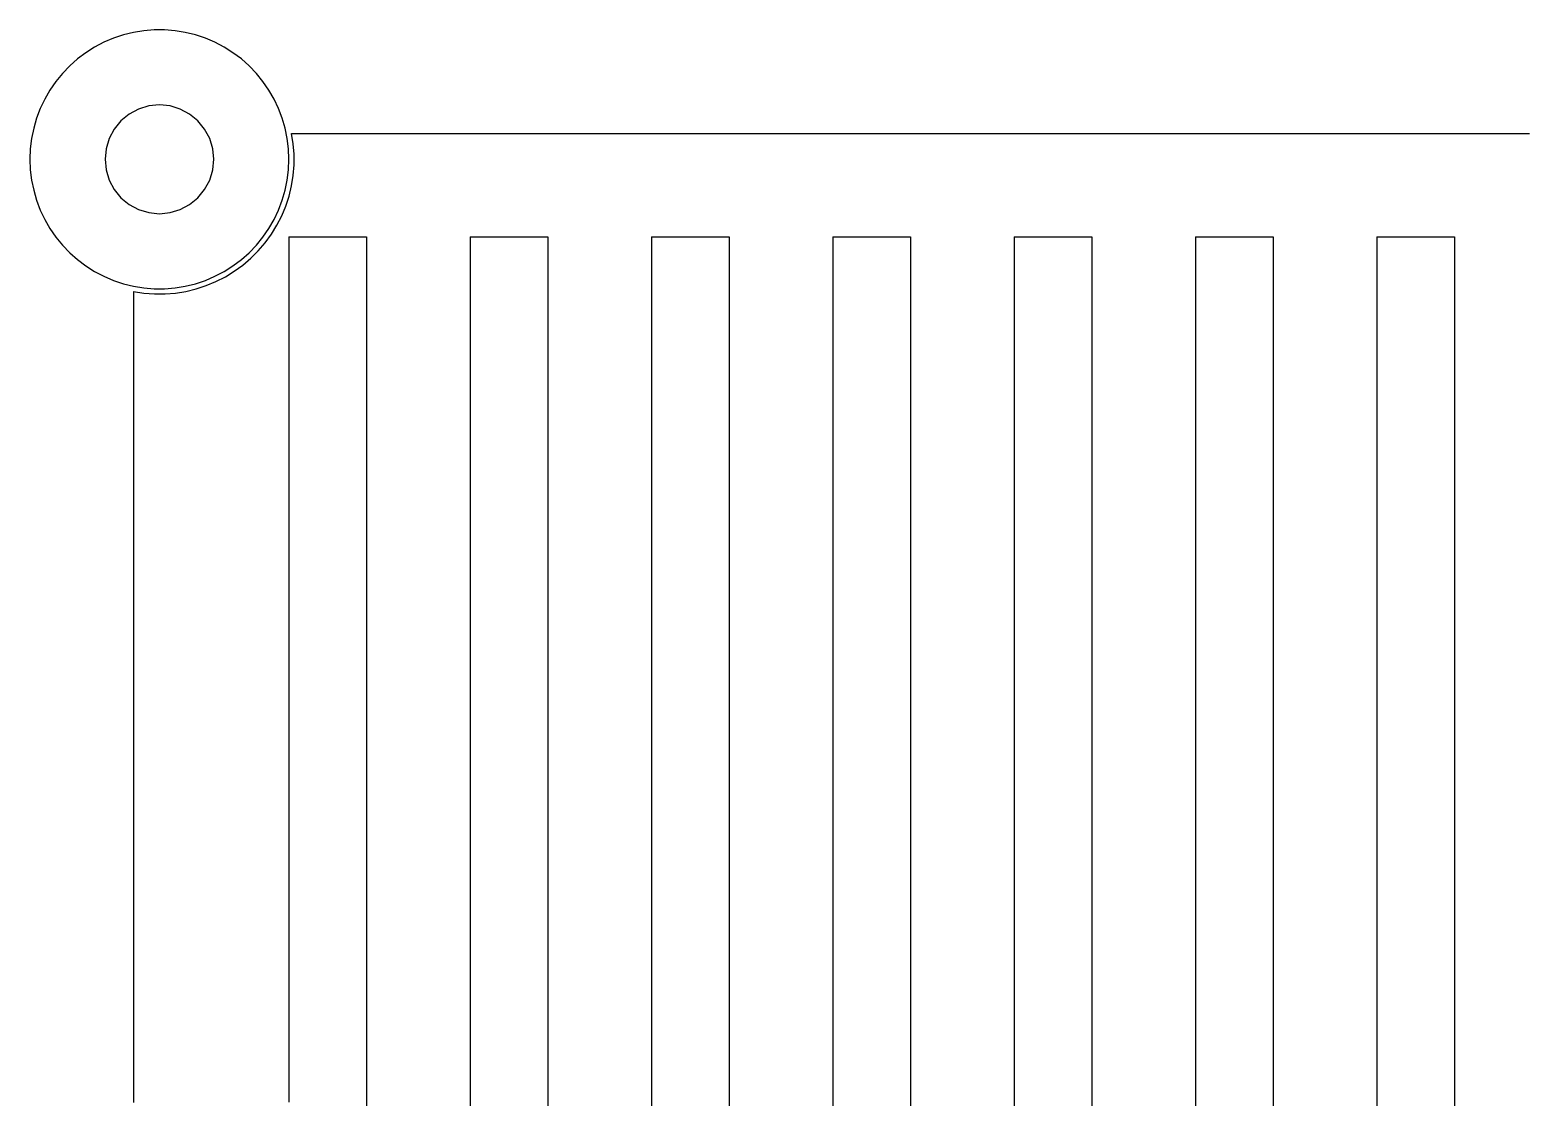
# Model space of a CAD drawing. Header units: metres. Extents: x -65 to 62, y -60 to 37.
# Drawn here: x 0 to 28.86, y -11.6 to 9 of the extents above; entities that cross this region are included whole.
import ezdxf

# ---------------------------------------------------------------- set-up
doc = ezdxf.new("R2010")
doc.units = ezdxf.units.M
doc.layers.add('AL_Z1.6', color=7, linetype='Continuous')

msp = doc.modelspace()

# ---------------------------------------------------------------- linework, layer by layer
at = {"layer": 'AL_Z1.6'}
for points in [[(5, 6.5), (4.99189, 6.70117), (4.96763, 6.90103), (4.92735, 7.09829), (4.87134, 7.29167), (4.79995, 7.47992), (4.71364, 7.66181), (4.61298, 7.83616), (4.49861, 8.00186), (4.37128, 8.15781), (4.23181, 8.30301), (4.08111, 8.43651), (3.92016, 8.55746), (3.75, 8.66506), (3.57173, 8.75863), (3.38651, 8.83754), (3.19554, 8.9013), (3.00006, 8.94948), (2.80134, 8.98177), (2.60066, 8.99797), (2.39934, 8.99797), (2.19866, 8.98177), (1.99994, 8.94948), (1.80446, 8.9013), (1.61349, 8.83754), (1.42827, 8.75863), (1.25, 8.66506), (1.07984, 8.55746), (0.91889, 8.43651), (0.76819, 8.30301), (0.62872, 8.15781), (0.50139, 8.00186), (0.38702, 7.83616), (0.28636, 7.66181), (0.20005, 7.47992), (0.12866, 7.29167), (0.07265, 7.09829), (0.03237, 6.90103), (0.00811, 6.70117), (0, 6.5), (0.00811, 6.29883), (0.03237, 6.09897), (0.07265, 5.90171), (0.12866, 5.70833), (0.20005, 5.52008), (0.28636, 5.33819), (0.38702, 5.16384), (0.50139, 4.99814), (0.62872, 4.84219), (0.76819, 4.69699), (0.91889, 4.56349), (1.07984, 4.44254), (1.25, 4.33494), (1.42827, 4.24137), (1.61349, 4.16246), (1.80446, 4.0987), (1.99994, 4.05052), (2.19866, 4.01823), (2.39934, 4.00203), (2.60066, 4.00203), (2.80134, 4.01823), (3.00006, 4.05052), (3.19554, 4.0987), (3.38651, 4.16246), (3.57173, 4.24137), (3.75, 4.33494), (3.92016, 4.44254), (4.08111, 4.56349), (4.23181, 4.69699), (4.37128, 4.84219), (4.49861, 4.99814), (4.61298, 5.16384), (4.71364, 5.33819), (4.79995, 5.52008), (4.87134, 5.70833), (4.92735, 5.90171), (4.96763, 6.09897), (4.99189, 6.29883), (5, 6.5)], [(3.55, 6.5), (3.52982, 6.70484), (3.47007, 6.90182), (3.37304, 7.08335), (3.24246, 7.24246), (3.08335, 7.37304), (2.90182, 7.47007), (2.70484, 7.52982), (2.5, 7.55), (2.29516, 7.52982), (2.09818, 7.47007), (1.91665, 7.37304), (1.75754, 7.24246), (1.62696, 7.08335), (1.52993, 6.90182), (1.47018, 6.70484), (1.45, 6.5), (1.47018, 6.29516), (1.52993, 6.09818), (1.62696, 5.91665), (1.75754, 5.75754), (1.91665, 5.62696), (2.09818, 5.52993), (2.29516, 5.47018), (2.5, 5.45), (2.70484, 5.47018), (2.90182, 5.52993), (3.08335, 5.62696), (3.24246, 5.75754), (3.37304, 5.91665), (3.47007, 6.09818), (3.52982, 6.29516), (3.55, 6.5)], [(2, 3.94853), (2.20114, 3.91723), (2.40411, 3.90177), (2.60768, 3.90223), (2.81058, 3.91862), (3.01157, 3.95083), (3.20944, 3.99866), (3.40295, 4.06183), (3.59093, 4.13994), (3.77222, 4.23252), (3.94571, 4.339), (4.11034, 4.45872), (4.2651, 4.59096), (4.40904, 4.7349), (4.54128, 4.88966), (4.661, 5.05429), (4.76748, 5.22778), (4.86006, 5.40907), (4.93817, 5.59705), (5.00134, 5.79056), (5.04917, 5.98843), (5.08138, 6.18942), (5.09777, 6.39232), (5.09823, 6.59589), (5.08277, 6.79886), (5.05147, 7)], [(5.05147, 7), (5.25228, 7), (5.45308, 7), (5.65389, 7), (5.8547, 7), (6.05551, 7), (6.25631, 7), (6.45712, 7), (6.65793, 7), (6.85874, 7), (7.05954, 7), (7.26035, 7), (7.46116, 7), (7.66196, 7), (7.86277, 7), (8.06358, 7), (8.26439, 7), (8.46519, 7), (8.666, 7), (8.86681, 7), (9.06761, 7), (9.26842, 7), (9.46923, 7), (9.67004, 7), (9.87084, 7), (10.07165, 7), (10.27246, 7), (10.47327, 7), (10.67407, 7), (10.87488, 7), (11.07569, 7), (11.27649, 7), (11.4773, 7), (11.67811, 7), (11.87892, 7), (12.07972, 7), (12.28053, 7), (12.48134, 7), (12.68214, 7), (12.88295, 7), (13.08376, 7), (13.28457, 7), (13.48537, 7), (13.68618, 7), (13.88699, 7), (14.0878, 7), (14.2886, 7), (14.48941, 7), (14.69022, 7), (14.89102, 7), (15.09183, 7), (15.29264, 7), (15.49345, 7), (15.69425, 7), (15.89506, 7), (16.09587, 7), (16.29667, 7), (16.49748, 7), (16.69829, 7), (16.8991, 7), (17.0999, 7), (17.30071, 7), (17.50152, 7), (17.70233, 7), (17.90313, 7), (18.10394, 7), (18.30475, 7), (18.50555, 7), (18.70636, 7), (18.90717, 7), (19.10798, 7), (19.30878, 7), (19.50959, 7), (19.7104, 7), (19.9112, 7), (20.11201, 7), (20.31282, 7), (20.51363, 7), (20.71443, 7), (20.91524, 7), (21.11605, 7), (21.31686, 7), (21.51766, 7), (21.71847, 7), (21.91928, 7), (22.12008, 7), (22.32089, 7), (22.5217, 7), (22.72251, 7), (22.92331, 7), (23.12412, 7), (23.32493, 7), (23.52574, 7), (23.72654, 7), (23.92735, 7), (24.12816, 7), (24.32896, 7), (24.52977, 7), (24.73058, 7), (24.93139, 7), (25.13219, 7), (25.333, 7), (25.53381, 7), (25.73461, 7), (25.93542, 7), (26.13623, 7), (26.33704, 7), (26.53784, 7), (26.73865, 7), (26.93946, 7), (27.14027, 7), (27.34107, 7), (27.54188, 7), (27.74269, 7), (27.94349, 7), (28.1443, 7), (28.34511, 7), (28.54592, 7), (28.74672, 7), (28.94753, 7)], [(5, 5), (5, 4.79879), (5, 4.59757), (5, 4.39636), (5, 4.19514), (5, 3.99393), (5, 3.79271), (5, 3.5915), (5, 3.39028), (5, 3.18907), (5, 2.98785), (5, 2.78664), (5, 2.58542), (5, 2.38421), (5, 2.18299), (5, 1.98178), (5, 1.78056), (5, 1.57935), (5, 1.37813), (5, 1.17692), (5, 0.9757), (5, 0.77449), (5, 0.57328), (5, 0.37206), (5, 0.17085), (5, -0.03037), (5, -0.23158), (5, -0.4328), (5, -0.63401), (5, -0.83523), (5, -1.03644), (5, -1.23766), (5, -1.43887), (5, -1.64009), (5, -1.8413), (5, -2.04252), (5, -2.24373), (5, -2.44495), (5, -2.64616), (5, -2.84738), (5, -3.04859), (5, -3.2498), (5, -3.45102), (5, -3.65223), (5, -3.85345), (5, -4.05466), (5, -4.25588), (5, -4.45709), (5, -4.65831), (5, -4.85952), (5, -5.06074), (5, -5.26195), (5, -5.46317), (5, -5.66438), (5, -5.8656), (5, -6.06681), (5, -6.26803), (5, -6.46924), (5, -6.67046), (5, -6.87167), (5, -7.07289), (5, -7.2741), (5, -7.47531), (5, -7.67653), (5, -7.87774), (5, -8.07896), (5, -8.28017), (5, -8.48139), (5, -8.6826), (5, -8.88382), (5, -9.08503), (5, -9.28625), (5, -9.48746), (5, -9.68868), (5, -9.88989), (5, -10.09111), (5, -10.29232), (5, -10.49354), (5, -10.69475), (5, -10.89597), (5, -11.09718), (5, -11.29839), (5, -11.49961), (5, -11.70082)], [(5, 5), (5.21429, 5), (5.42857, 5), (5.64286, 5), (5.85714, 5), (6.07143, 5), (6.28571, 5), (6.5, 5)], [(6.5, 5), (6.5, 4.8), (6.5, 4.6), (6.5, 4.4), (6.5, 4.2), (6.5, 4), (6.5, 3.8), (6.5, 3.6), (6.5, 3.4), (6.5, 3.2), (6.5, 3), (6.5, 2.8), (6.5, 2.6), (6.5, 2.4), (6.5, 2.2), (6.5, 2), (6.5, 1.8), (6.5, 1.6), (6.5, 1.4), (6.5, 1.2), (6.5, 1), (6.5, 0.8), (6.5, 0.6), (6.5, 0.4), (6.5, 0.2), (6.5, 0), (6.5, -0.2), (6.5, -0.4), (6.5, -0.6), (6.5, -0.8), (6.5, -1), (6.5, -1.2), (6.5, -1.4), (6.5, -1.6), (6.5, -1.8), (6.5, -2), (6.5, -2.2), (6.5, -2.4), (6.5, -2.6), (6.5, -2.8), (6.5, -3), (6.5, -3.2), (6.5, -3.4), (6.5, -3.6), (6.5, -3.8), (6.5, -4), (6.5, -4.2), (6.5, -4.4), (6.5, -4.6), (6.5, -4.8), (6.5, -5), (6.5, -5.2), (6.5, -5.4), (6.5, -5.6), (6.5, -5.8), (6.5, -6), (6.5, -6.2), (6.5, -6.4), (6.5, -6.6), (6.5, -6.8), (6.5, -7), (6.5, -7.2), (6.5, -7.4), (6.5, -7.6), (6.5, -7.8), (6.5, -8), (6.5, -8.2), (6.5, -8.4), (6.5, -8.6), (6.5, -8.8), (6.5, -9), (6.5, -9.2), (6.5, -9.4), (6.5, -9.6), (6.5, -9.8), (6.5, -10), (6.5, -10.2), (6.5, -10.4), (6.5, -10.6), (6.5, -10.8), (6.5, -11), (6.5, -11.2), (6.5, -11.4), (6.5, -11.6), (6.5, -11.8)], [(8.5, 5), (8.71429, 5), (8.92857, 5), (9.14286, 5), (9.35714, 5), (9.57143, 5), (9.78571, 5), (10, 5)], [(8.5, 5), (8.5, 4.8), (8.5, 4.6), (8.5, 4.4), (8.5, 4.2), (8.5, 4), (8.5, 3.8), (8.5, 3.6), (8.5, 3.4), (8.5, 3.2), (8.5, 3), (8.5, 2.8), (8.5, 2.6), (8.5, 2.4), (8.5, 2.2), (8.5, 2), (8.5, 1.8), (8.5, 1.6), (8.5, 1.4), (8.5, 1.2), (8.5, 1), (8.5, 0.8), (8.5, 0.6), (8.5, 0.4), (8.5, 0.2), (8.5, 0), (8.5, -0.2), (8.5, -0.4), (8.5, -0.6), (8.5, -0.8), (8.5, -1), (8.5, -1.2), (8.5, -1.4), (8.5, -1.6), (8.5, -1.8), (8.5, -2), (8.5, -2.2), (8.5, -2.4), (8.5, -2.6), (8.5, -2.8), (8.5, -3), (8.5, -3.2), (8.5, -3.4), (8.5, -3.6), (8.5, -3.8), (8.5, -4), (8.5, -4.2), (8.5, -4.4), (8.5, -4.6), (8.5, -4.8), (8.5, -5), (8.5, -5.2), (8.5, -5.4), (8.5, -5.6), (8.5, -5.8), (8.5, -6), (8.5, -6.2), (8.5, -6.4), (8.5, -6.6), (8.5, -6.8), (8.5, -7), (8.5, -7.2), (8.5, -7.4), (8.5, -7.6), (8.5, -7.8), (8.5, -8), (8.5, -8.2), (8.5, -8.4), (8.5, -8.6), (8.5, -8.8), (8.5, -9), (8.5, -9.2), (8.5, -9.4), (8.5, -9.6), (8.5, -9.8), (8.5, -10), (8.5, -10.2), (8.5, -10.4), (8.5, -10.6), (8.5, -10.8), (8.5, -11), (8.5, -11.2), (8.5, -11.4), (8.5, -11.6), (8.5, -11.8)], [(10, 5), (10, 4.8), (10, 4.6), (10, 4.4), (10, 4.2), (10, 4), (10, 3.8), (10, 3.6), (10, 3.4), (10, 3.2), (10, 3), (10, 2.8), (10, 2.6), (10, 2.4), (10, 2.2), (10, 2), (10, 1.8), (10, 1.6), (10, 1.4), (10, 1.2), (10, 1), (10, 0.8), (10, 0.6), (10, 0.4), (10, 0.2), (10, 0), (10, -0.2), (10, -0.4), (10, -0.6), (10, -0.8), (10, -1), (10, -1.2), (10, -1.4), (10, -1.6), (10, -1.8), (10, -2), (10, -2.2), (10, -2.4), (10, -2.6), (10, -2.8), (10, -3), (10, -3.2), (10, -3.4), (10, -3.6), (10, -3.8), (10, -4), (10, -4.2), (10, -4.4), (10, -4.6), (10, -4.8), (10, -5), (10, -5.2), (10, -5.4), (10, -5.6), (10, -5.8), (10, -6), (10, -6.2), (10, -6.4), (10, -6.6), (10, -6.8), (10, -7), (10, -7.2), (10, -7.4), (10, -7.6), (10, -7.8), (10, -8), (10, -8.2), (10, -8.4), (10, -8.6), (10, -8.8), (10, -9), (10, -9.2), (10, -9.4), (10, -9.6), (10, -9.8), (10, -10), (10, -10.2), (10, -10.4), (10, -10.6), (10, -10.8), (10, -11), (10, -11.2), (10, -11.4), (10, -11.6), (10, -11.8)], [(12, 5), (12.21429, 5), (12.42857, 5), (12.64286, 5), (12.85714, 5), (13.07143, 5), (13.28571, 5), (13.5, 5)], [(12, 5), (12, 4.8), (12, 4.6), (12, 4.4), (12, 4.2), (12, 4), (12, 3.8), (12, 3.6), (12, 3.4), (12, 3.2), (12, 3), (12, 2.8), (12, 2.6), (12, 2.4), (12, 2.2), (12, 2), (12, 1.8), (12, 1.6), (12, 1.4), (12, 1.2), (12, 1), (12, 0.8), (12, 0.6), (12, 0.4), (12, 0.2), (12, 0), (12, -0.2), (12, -0.4), (12, -0.6), (12, -0.8), (12, -1), (12, -1.2), (12, -1.4), (12, -1.6), (12, -1.8), (12, -2), (12, -2.2), (12, -2.4), (12, -2.6), (12, -2.8), (12, -3), (12, -3.2), (12, -3.4), (12, -3.6), (12, -3.8), (12, -4), (12, -4.2), (12, -4.4), (12, -4.6), (12, -4.8), (12, -5), (12, -5.2), (12, -5.4), (12, -5.6), (12, -5.8), (12, -6), (12, -6.2), (12, -6.4), (12, -6.6), (12, -6.8), (12, -7), (12, -7.2), (12, -7.4), (12, -7.6), (12, -7.8), (12, -8), (12, -8.2), (12, -8.4), (12, -8.6), (12, -8.8), (12, -9), (12, -9.2), (12, -9.4), (12, -9.6), (12, -9.8), (12, -10), (12, -10.2), (12, -10.4), (12, -10.6), (12, -10.8), (12, -11), (12, -11.2), (12, -11.4), (12, -11.6), (12, -11.8)], [(13.5, 5), (13.5, 4.8), (13.5, 4.6), (13.5, 4.4), (13.5, 4.2), (13.5, 4), (13.5, 3.8), (13.5, 3.6), (13.5, 3.4), (13.5, 3.2), (13.5, 3), (13.5, 2.8), (13.5, 2.6), (13.5, 2.4), (13.5, 2.2), (13.5, 2), (13.5, 1.8), (13.5, 1.6), (13.5, 1.4), (13.5, 1.2), (13.5, 1), (13.5, 0.8), (13.5, 0.6), (13.5, 0.4), (13.5, 0.2), (13.5, 0), (13.5, -0.2), (13.5, -0.4), (13.5, -0.6), (13.5, -0.8), (13.5, -1), (13.5, -1.2), (13.5, -1.4), (13.5, -1.6), (13.5, -1.8), (13.5, -2), (13.5, -2.2), (13.5, -2.4), (13.5, -2.6), (13.5, -2.8), (13.5, -3), (13.5, -3.2), (13.5, -3.4), (13.5, -3.6), (13.5, -3.8), (13.5, -4), (13.5, -4.2), (13.5, -4.4), (13.5, -4.6), (13.5, -4.8), (13.5, -5), (13.5, -5.2), (13.5, -5.4), (13.5, -5.6), (13.5, -5.8), (13.5, -6), (13.5, -6.2), (13.5, -6.4), (13.5, -6.6), (13.5, -6.8), (13.5, -7), (13.5, -7.2), (13.5, -7.4), (13.5, -7.6), (13.5, -7.8), (13.5, -8), (13.5, -8.2), (13.5, -8.4), (13.5, -8.6), (13.5, -8.8), (13.5, -9), (13.5, -9.2), (13.5, -9.4), (13.5, -9.6), (13.5, -9.8), (13.5, -10), (13.5, -10.2), (13.5, -10.4), (13.5, -10.6), (13.5, -10.8), (13.5, -11), (13.5, -11.2), (13.5, -11.4), (13.5, -11.6), (13.5, -11.8)], [(15.5, 5), (15.71429, 5), (15.92857, 5), (16.14286, 5), (16.35714, 5), (16.57143, 5), (16.78571, 5), (17, 5)], [(15.5, 5), (15.5, 4.8), (15.5, 4.6), (15.5, 4.4), (15.5, 4.2), (15.5, 4), (15.5, 3.8), (15.5, 3.6), (15.5, 3.4), (15.5, 3.2), (15.5, 3), (15.5, 2.8), (15.5, 2.6), (15.5, 2.4), (15.5, 2.2), (15.5, 2), (15.5, 1.8), (15.5, 1.6), (15.5, 1.4), (15.5, 1.2), (15.5, 1), (15.5, 0.8), (15.5, 0.6), (15.5, 0.4), (15.5, 0.2), (15.5, 0), (15.5, -0.2), (15.5, -0.4), (15.5, -0.6), (15.5, -0.8), (15.5, -1), (15.5, -1.2), (15.5, -1.4), (15.5, -1.6), (15.5, -1.8), (15.5, -2), (15.5, -2.2), (15.5, -2.4), (15.5, -2.6), (15.5, -2.8), (15.5, -3), (15.5, -3.2), (15.5, -3.4), (15.5, -3.6), (15.5, -3.8), (15.5, -4), (15.5, -4.2), (15.5, -4.4), (15.5, -4.6), (15.5, -4.8), (15.5, -5), (15.5, -5.2), (15.5, -5.4), (15.5, -5.6), (15.5, -5.8), (15.5, -6), (15.5, -6.2), (15.5, -6.4), (15.5, -6.6), (15.5, -6.8), (15.5, -7), (15.5, -7.2), (15.5, -7.4), (15.5, -7.6), (15.5, -7.8), (15.5, -8), (15.5, -8.2), (15.5, -8.4), (15.5, -8.6), (15.5, -8.8), (15.5, -9), (15.5, -9.2), (15.5, -9.4), (15.5, -9.6), (15.5, -9.8), (15.5, -10), (15.5, -10.2), (15.5, -10.4), (15.5, -10.6), (15.5, -10.8), (15.5, -11), (15.5, -11.2), (15.5, -11.4), (15.5, -11.6), (15.5, -11.8)], [(17, 5), (17, 4.8), (17, 4.6), (17, 4.4), (17, 4.2), (17, 4), (17, 3.8), (17, 3.6), (17, 3.4), (17, 3.2), (17, 3), (17, 2.8), (17, 2.6), (17, 2.4), (17, 2.2), (17, 2), (17, 1.8), (17, 1.6), (17, 1.4), (17, 1.2), (17, 1), (17, 0.8), (17, 0.6), (17, 0.4), (17, 0.2), (17, 0), (17, -0.2), (17, -0.4), (17, -0.6), (17, -0.8), (17, -1), (17, -1.2), (17, -1.4), (17, -1.6), (17, -1.8), (17, -2), (17, -2.2), (17, -2.4), (17, -2.6), (17, -2.8), (17, -3), (17, -3.2), (17, -3.4), (17, -3.6), (17, -3.8), (17, -4), (17, -4.2), (17, -4.4), (17, -4.6), (17, -4.8), (17, -5), (17, -5.2), (17, -5.4), (17, -5.6), (17, -5.8), (17, -6), (17, -6.2), (17, -6.4), (17, -6.6), (17, -6.8), (17, -7), (17, -7.2), (17, -7.4), (17, -7.6), (17, -7.8), (17, -8), (17, -8.2), (17, -8.4), (17, -8.6), (17, -8.8), (17, -9), (17, -9.2), (17, -9.4), (17, -9.6), (17, -9.8), (17, -10), (17, -10.2), (17, -10.4), (17, -10.6), (17, -10.8), (17, -11), (17, -11.2), (17, -11.4), (17, -11.6), (17, -11.8)], [(19, 5), (19.21429, 5), (19.42857, 5), (19.64286, 5), (19.85714, 5), (20.07143, 5), (20.28571, 5), (20.5, 5)], [(19, 5), (19, 4.8), (19, 4.6), (19, 4.4), (19, 4.2), (19, 4), (19, 3.8), (19, 3.6), (19, 3.4), (19, 3.2), (19, 3), (19, 2.8), (19, 2.6), (19, 2.4), (19, 2.2), (19, 2), (19, 1.8), (19, 1.6), (19, 1.4), (19, 1.2), (19, 1), (19, 0.8), (19, 0.6), (19, 0.4), (19, 0.2), (19, 0), (19, -0.2), (19, -0.4), (19, -0.6), (19, -0.8), (19, -1), (19, -1.2), (19, -1.4), (19, -1.6), (19, -1.8), (19, -2), (19, -2.2), (19, -2.4), (19, -2.6), (19, -2.8), (19, -3), (19, -3.2), (19, -3.4), (19, -3.6), (19, -3.8), (19, -4), (19, -4.2), (19, -4.4), (19, -4.6), (19, -4.8), (19, -5), (19, -5.2), (19, -5.4), (19, -5.6), (19, -5.8), (19, -6), (19, -6.2), (19, -6.4), (19, -6.6), (19, -6.8), (19, -7), (19, -7.2), (19, -7.4), (19, -7.6), (19, -7.8), (19, -8), (19, -8.2), (19, -8.4), (19, -8.6), (19, -8.8), (19, -9), (19, -9.2), (19, -9.4), (19, -9.6), (19, -9.8), (19, -10), (19, -10.2), (19, -10.4), (19, -10.6), (19, -10.8), (19, -11), (19, -11.2), (19, -11.4), (19, -11.6), (19, -11.8)], [(20.5, 5), (20.5, 4.8), (20.5, 4.6), (20.5, 4.4), (20.5, 4.2), (20.5, 4), (20.5, 3.8), (20.5, 3.6), (20.5, 3.4), (20.5, 3.2), (20.5, 3), (20.5, 2.8), (20.5, 2.6), (20.5, 2.4), (20.5, 2.2), (20.5, 2), (20.5, 1.8), (20.5, 1.6), (20.5, 1.4), (20.5, 1.2), (20.5, 1), (20.5, 0.8), (20.5, 0.6), (20.5, 0.4), (20.5, 0.2), (20.5, 0), (20.5, -0.2), (20.5, -0.4), (20.5, -0.6), (20.5, -0.8), (20.5, -1), (20.5, -1.2), (20.5, -1.4), (20.5, -1.6), (20.5, -1.8), (20.5, -2), (20.5, -2.2), (20.5, -2.4), (20.5, -2.6), (20.5, -2.8), (20.5, -3), (20.5, -3.2), (20.5, -3.4), (20.5, -3.6), (20.5, -3.8), (20.5, -4), (20.5, -4.2), (20.5, -4.4), (20.5, -4.6), (20.5, -4.8), (20.5, -5), (20.5, -5.2), (20.5, -5.4), (20.5, -5.6), (20.5, -5.8), (20.5, -6), (20.5, -6.2), (20.5, -6.4), (20.5, -6.6), (20.5, -6.8), (20.5, -7), (20.5, -7.2), (20.5, -7.4), (20.5, -7.6), (20.5, -7.8), (20.5, -8), (20.5, -8.2), (20.5, -8.4), (20.5, -8.6), (20.5, -8.8), (20.5, -9), (20.5, -9.2), (20.5, -9.4), (20.5, -9.6), (20.5, -9.8), (20.5, -10), (20.5, -10.2), (20.5, -10.4), (20.5, -10.6), (20.5, -10.8), (20.5, -11), (20.5, -11.2), (20.5, -11.4), (20.5, -11.6), (20.5, -11.8)], [(22.5, 5), (22.71429, 5), (22.92857, 5), (23.14286, 5), (23.35714, 5), (23.57143, 5), (23.78571, 5), (24, 5)], [(22.5, 5), (22.5, 4.8), (22.5, 4.6), (22.5, 4.4), (22.5, 4.2), (22.5, 4), (22.5, 3.8), (22.5, 3.6), (22.5, 3.4), (22.5, 3.2), (22.5, 3), (22.5, 2.8), (22.5, 2.6), (22.5, 2.4), (22.5, 2.2), (22.5, 2), (22.5, 1.8), (22.5, 1.6), (22.5, 1.4), (22.5, 1.2), (22.5, 1), (22.5, 0.8), (22.5, 0.6), (22.5, 0.4), (22.5, 0.2), (22.5, 0), (22.5, -0.2), (22.5, -0.4), (22.5, -0.6), (22.5, -0.8), (22.5, -1), (22.5, -1.2), (22.5, -1.4), (22.5, -1.6), (22.5, -1.8), (22.5, -2), (22.5, -2.2), (22.5, -2.4), (22.5, -2.6), (22.5, -2.8), (22.5, -3), (22.5, -3.2), (22.5, -3.4), (22.5, -3.6), (22.5, -3.8), (22.5, -4), (22.5, -4.2), (22.5, -4.4), (22.5, -4.6), (22.5, -4.8), (22.5, -5), (22.5, -5.2), (22.5, -5.4), (22.5, -5.6), (22.5, -5.8), (22.5, -6), (22.5, -6.2), (22.5, -6.4), (22.5, -6.6), (22.5, -6.8), (22.5, -7), (22.5, -7.2), (22.5, -7.4), (22.5, -7.6), (22.5, -7.8), (22.5, -8), (22.5, -8.2), (22.5, -8.4), (22.5, -8.6), (22.5, -8.8), (22.5, -9), (22.5, -9.2), (22.5, -9.4), (22.5, -9.6), (22.5, -9.8), (22.5, -10), (22.5, -10.2), (22.5, -10.4), (22.5, -10.6), (22.5, -10.8), (22.5, -11), (22.5, -11.2), (22.5, -11.4), (22.5, -11.6), (22.5, -11.8)], [(24, 5), (24, 4.8), (24, 4.6), (24, 4.4), (24, 4.2), (24, 4), (24, 3.8), (24, 3.6), (24, 3.4), (24, 3.2), (24, 3), (24, 2.8), (24, 2.6), (24, 2.4), (24, 2.2), (24, 2), (24, 1.8), (24, 1.6), (24, 1.4), (24, 1.2), (24, 1), (24, 0.8), (24, 0.6), (24, 0.4), (24, 0.2), (24, 0), (24, -0.2), (24, -0.4), (24, -0.6), (24, -0.8), (24, -1), (24, -1.2), (24, -1.4), (24, -1.6), (24, -1.8), (24, -2), (24, -2.2), (24, -2.4), (24, -2.6), (24, -2.8), (24, -3), (24, -3.2), (24, -3.4), (24, -3.6), (24, -3.8), (24, -4), (24, -4.2), (24, -4.4), (24, -4.6), (24, -4.8), (24, -5), (24, -5.2), (24, -5.4), (24, -5.6), (24, -5.8), (24, -6), (24, -6.2), (24, -6.4), (24, -6.6), (24, -6.8), (24, -7), (24, -7.2), (24, -7.4), (24, -7.6), (24, -7.8), (24, -8), (24, -8.2), (24, -8.4), (24, -8.6), (24, -8.8), (24, -9), (24, -9.2), (24, -9.4), (24, -9.6), (24, -9.8), (24, -10), (24, -10.2), (24, -10.4), (24, -10.6), (24, -10.8), (24, -11), (24, -11.2), (24, -11.4), (24, -11.6), (24, -11.8)], [(26, 5), (26.21429, 5), (26.42857, 5), (26.64286, 5), (26.85714, 5), (27.07143, 5), (27.28571, 5), (27.5, 5)], [(26, 5), (26, 4.8), (26, 4.6), (26, 4.4), (26, 4.2), (26, 4), (26, 3.8), (26, 3.6), (26, 3.4), (26, 3.2), (26, 3), (26, 2.8), (26, 2.6), (26, 2.4), (26, 2.2), (26, 2), (26, 1.8), (26, 1.6), (26, 1.4), (26, 1.2), (26, 1), (26, 0.8), (26, 0.6), (26, 0.4), (26, 0.2), (26, 0), (26, -0.2), (26, -0.4), (26, -0.6), (26, -0.8), (26, -1), (26, -1.2), (26, -1.4), (26, -1.6), (26, -1.8), (26, -2), (26, -2.2), (26, -2.4), (26, -2.6), (26, -2.8), (26, -3), (26, -3.2), (26, -3.4), (26, -3.6), (26, -3.8), (26, -4), (26, -4.2), (26, -4.4), (26, -4.6), (26, -4.8), (26, -5), (26, -5.2), (26, -5.4), (26, -5.6), (26, -5.8), (26, -6), (26, -6.2), (26, -6.4), (26, -6.6), (26, -6.8), (26, -7), (26, -7.2), (26, -7.4), (26, -7.6), (26, -7.8), (26, -8), (26, -8.2), (26, -8.4), (26, -8.6), (26, -8.8), (26, -9), (26, -9.2), (26, -9.4), (26, -9.6), (26, -9.8), (26, -10), (26, -10.2), (26, -10.4), (26, -10.6), (26, -10.8), (26, -11), (26, -11.2), (26, -11.4), (26, -11.6), (26, -11.8)], [(27.5, 5), (27.5, 4.8), (27.5, 4.6), (27.5, 4.4), (27.5, 4.2), (27.5, 4), (27.5, 3.8), (27.5, 3.6), (27.5, 3.4), (27.5, 3.2), (27.5, 3), (27.5, 2.8), (27.5, 2.6), (27.5, 2.4), (27.5, 2.2), (27.5, 2), (27.5, 1.8), (27.5, 1.6), (27.5, 1.4), (27.5, 1.2), (27.5, 1), (27.5, 0.8), (27.5, 0.6), (27.5, 0.4), (27.5, 0.2), (27.5, 0), (27.5, -0.2), (27.5, -0.4), (27.5, -0.6), (27.5, -0.8), (27.5, -1), (27.5, -1.2), (27.5, -1.4), (27.5, -1.6), (27.5, -1.8), (27.5, -2), (27.5, -2.2), (27.5, -2.4), (27.5, -2.6), (27.5, -2.8), (27.5, -3), (27.5, -3.2), (27.5, -3.4), (27.5, -3.6), (27.5, -3.8), (27.5, -4), (27.5, -4.2), (27.5, -4.4), (27.5, -4.6), (27.5, -4.8), (27.5, -5), (27.5, -5.2), (27.5, -5.4), (27.5, -5.6), (27.5, -5.8), (27.5, -6), (27.5, -6.2), (27.5, -6.4), (27.5, -6.6), (27.5, -6.8), (27.5, -7), (27.5, -7.2), (27.5, -7.4), (27.5, -7.6), (27.5, -7.8), (27.5, -8), (27.5, -8.2), (27.5, -8.4), (27.5, -8.6), (27.5, -8.8), (27.5, -9), (27.5, -9.2), (27.5, -9.4), (27.5, -9.6), (27.5, -9.8), (27.5, -10), (27.5, -10.2), (27.5, -10.4), (27.5, -10.6), (27.5, -10.8), (27.5, -11), (27.5, -11.2), (27.5, -11.4), (27.5, -11.6), (27.5, -11.8)], [(2, 3.94853), (2, 3.74783), (2, 3.54713), (2, 3.34644), (2, 3.14574), (2, 2.94504), (2, 2.74434), (2, 2.54364), (2, 2.34294), (2, 2.14225), (2, 1.94155), (2, 1.74085), (2, 1.54015), (2, 1.33945), (2, 1.13875), (2, 0.93806), (2, 0.73736), (2, 0.53666), (2, 0.33596), (2, 0.13526), (2, -0.06544), (2, -0.26613), (2, -0.46683), (2, -0.66753), (2, -0.86823), (2, -1.06893), (2, -1.26963), (2, -1.47032), (2, -1.67102), (2, -1.87172), (2, -2.07242), (2, -2.27312), (2, -2.47381), (2, -2.67451), (2, -2.87521), (2, -3.07591), (2, -3.27661), (2, -3.47731), (2, -3.678), (2, -3.8787), (2, -4.0794), (2, -4.2801), (2, -4.4808), (2, -4.6815), (2, -4.88219), (2, -5.08289), (2, -5.28359), (2, -5.48429), (2, -5.68499), (2, -5.88569), (2, -6.08638), (2, -6.28708), (2, -6.48778), (2, -6.68848), (2, -6.88918), (2, -7.08988), (2, -7.29057), (2, -7.49127), (2, -7.69197), (2, -7.89267), (2, -8.09337), (2, -8.29406), (2, -8.49476), (2, -8.69546), (2, -8.89616), (2, -9.09686), (2, -9.29756), (2, -9.49825), (2, -9.69895), (2, -9.89965), (2, -10.10035), (2, -10.30105), (2, -10.50175), (2, -10.70244), (2, -10.90314), (2, -11.10384), (2, -11.30454), (2, -11.50524), (2, -11.70594)]]:
    msp.add_lwpolyline(points, dxfattribs=at)

doc.saveas('drawing.dxf')
